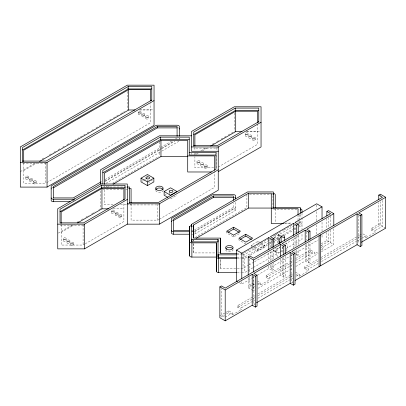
<?xml version="1.0" encoding="UTF-8"?>
<svg xmlns="http://www.w3.org/2000/svg" width="406" height="406" viewBox="0 0 406 406"><rect width="100%" height="100%" fill="white"/><g stroke="black" fill="none" stroke-linecap="round" stroke-linejoin="round"><path stroke-width="0.3" stroke-dasharray="2.03 1.52" d="M268.802 262.18L268.802 252.09M270.411 260.622L270.411 251.796M270.411 247.381L270.411 239.819M257.455 275.035L268.802 268.483L272.015 270.335L272.015 264.032M272.015 260.251L272.015 250.791M272.015 270.335L273.619 269.406L273.619 263.103M273.619 258.693L273.619 249.238M276.075 234.394A2.649 1.528 -60 0 0 274.689 237.287L274.689 243.732L275.76 244.351M277.364 242.935L277.364 238.829A2.649 1.528 -60 0 1 278.521 236.165A2.649 1.528 -60 0 1 280.561 235.455L277.887 233.912M278.435 239.814L278.435 235.125A2.649 1.528 -60 0 0 277.496 233.79M293.416 247.97L293.416 237.886M295.02 246.412L295.02 236.957M295.02 233.176L295.02 225.609M296.624 249.822L296.624 256.125L298.227 255.201L298.227 248.898M296.624 245.412L296.624 235.957M298.227 244.483L298.227 235.028M316.685 234.029L316.685 224.574M316.685 220.793L316.685 211.338M322.034 231.445L322.034 221.361M20.3 171.652L35.662 162.781M42.249 158.979L43.894 158.025M49.38 154.859L51.577 153.59M53.77 152.326L55.967 151.057M58.159 149.789L60.357 148.525M62.549 147.256L64.747 145.987M66.939 144.724L69.137 143.455M71.329 142.186L85.047 134.269M87.244 133.001L89.437 131.732M91.634 130.468L93.827 129.199M96.024 127.931L103.703 123.495M106.448 121.912L111.386 119.059M113.578 117.796L118.522 114.944M120.714 113.675L124.556 111.457M23.705 170.611L36.829 163.034M46.736 182.644L150.641 122.653L150.641 103.5M52.927 187.405L51.836 188.039L51.836 186.801M104.936 179.619L160.142 147.748M160.685 147.429L171.616 141.121M175.443 138.913L177.082 137.964L177.082 139.324M104.936 180.98L161.233 148.474M161.781 148.16L173.804 141.217M104.9 181.492L161.197 148.987M161.745 148.672L174.864 141.1M105.991 183.334L161.197 151.458M161.745 151.144L178.691 141.364A2.269 1.309 0 0 0 179.051 141.09M105.453 187.349L107.088 186.405M112.538 183.258L158.853 156.518M107.6 187.349L109.234 186.405M142.085 181.274L143.156 180.655M143.694 180.345L145.83 179.112M58.297 233.11L72.562 224.873M76.952 222.336L79.15 221.067M81.342 219.803L83.54 218.535M85.732 217.266L89.026 215.368M91.771 213.784L95.06 211.881M98.902 209.663L100.551 208.714L100.551 188.947M194.789 154.305L196.438 153.356M200.828 150.819L206.314 147.652M212.348 144.166L214.546 142.902M216.738 141.633L218.935 140.364M221.128 139.101L226.066 136.249M228.263 134.98L233.201 132.128M61.154 232.384L74.212 224.848M196.534 154.224L198.169 153.28M202.518 150.768L207.958 147.627M218.946 147.155L217.306 148.099L193.769 148.099M165.196 194.616L166.267 193.997M61.154 224.665L61.154 245.051L83.088 245.051L84.722 244.107M85.265 243.793L123.896 221.488L123.896 202.34M160.101 203.985L158.457 204.934L129.57 204.934M170.55 198.94L176.97 195.235M131.082 204.061L131.082 220.123L157.832 220.123L158.919 219.494M159.467 219.179L214.464 187.425L214.464 171.982M173.169 219.915L172.073 220.544L172.073 219.311M191.845 226.584L192.941 225.949M194.565 229.801L233.394 207.385M194.565 231.156L233.394 208.745L233.394 203.33M194.606 231.567A2.269 1.309 0 0 0 195.078 231.359L234.998 208.308A2.269 1.309 0 0 0 235.663 207.385M194.606 234.039A2.269 1.309 0 0 0 195.078 233.831L234.998 210.78A2.269 1.309 0 0 0 235.663 209.856L235.663 201.371M195.058 237.546L246.899 207.618L246.899 194.647M226.756 231.171L226.756 233.024L233.602 236.977L240.448 233.024M251.152 247.107L251.152 245.254L257.998 241.301L260.632 242.824M241.164 253.542L243.057 253.542L251.223 248.827M251.766 248.513L253.4 247.569M253.943 247.254L260.474 243.483M261.017 243.169L268.092 239.083M272.994 236.256L283.332 230.288M283.875 229.974L292.041 225.259M242.727 254.851L243.996 254.851L269.142 240.332M269.691 240.017L270.782 239.388M274.06 237.495L293.741 226.132M294.284 225.817L295.38 225.188M298.659 223.29L300.298 222.346M254.308 247.081L257.998 249.208L264.844 245.254L264.844 247.107L257.998 251.06L252.73 248.02M241.458 257.323L243.996 257.323L268.046 243.438M268.594 243.118L270.782 241.859M271.33 241.545L272.969 240.596M273.512 240.281L280.074 236.495M282.804 234.917L292.645 229.233M293.193 228.918L295.923 227.34M298.659 225.761L300.298 224.817L300.298 220.514M241.6 258.302L244.701 258.302L247.432 256.729M250.162 255.156L271.99 242.549M272.533 242.235L274.172 241.291M274.715 240.976L278.536 238.769M283.992 235.622L293.817 229.948M294.36 229.634L295.999 228.69M298.725 227.111L301.998 225.223M220.331 268.366L220.331 259.099L220.331 268.366L243.057 268.366L248.502 265.225M249.045 264.91L253.943 262.083M254.486 261.768L280.612 246.686M284.966 244.168L298.029 236.627L298.029 234.754M241.6 272.512L244.701 272.512L247.432 270.939M247.975 270.624L252.887 267.787M253.435 267.473L279.627 252.349M280.17 252.035L283.449 250.142M286.174 248.568L301.998 239.433L301.998 232.638M239.114 282.535L241.788 284.078L250.974 278.775M251.512 278.465L254.755 276.593M270.411 265.032L270.411 267.554L290.128 256.171M290.676 255.856L293.416 254.273M296.101 252.725L318.253 239.931M249.812 276.801L249.812 285.007L251.36 284.114M251.877 283.814L254.973 282.028M289.062 266.671L269.873 277.75L269.873 279.602L266.128 277.44L266.128 275.588L289.153 262.291M289.701 261.977L292.99 260.079M295.73 258.495L310.534 249.949L314.28 252.111L314.28 253.963L318.025 251.801M321.176 243.803L326.85 240.53L333.808 244.544L333.808 228.157M248.208 277.699L248.208 287.788L252.359 285.388M252.882 285.088L254.958 283.89M266.128 277.44L289.153 264.144M289.701 263.829L292.99 261.931M295.73 260.347L310.534 251.801L314.28 253.963M321.187 245.65L328.454 241.453L328.454 231.369M254.587 286.575L253.557 287.169L249.812 285.007M257.683 284.784L260.779 282.997L260.779 284.85L257.571 282.997M289.61 266.356L292.899 264.453M295.639 262.875L314.28 252.111M321.232 245.625L323.374 246.858L330.596 242.692L330.596 230.065M260.779 284.85L269.873 279.602M321.232 249.949L323.374 248.716L323.374 246.858M248.208 287.788L253.557 290.874L254.638 290.249M257.881 288.382L280.576 275.278L283.784 277.131L285.388 276.202L285.388 256.034M282.18 257.962L282.18 274.349L289.3 270.239M289.848 269.924L292.584 268.341M295.872 266.443L305.185 261.068L308.393 262.921L309.996 261.997L309.996 241.824M306.789 244.382L306.789 260.144L318.137 253.593M321.379 251.72L333.808 244.544M219.854 315.893L228.679 310.798L232.425 312.96L232.425 314.812L228.679 312.65L225.046 314.751M252.42 301.414L241.519 307.707L241.519 309.56L237.774 307.398L237.774 305.545L254.674 295.791M257.942 293.903L290.102 275.334M290.65 275.019L292.827 273.761M318.208 263.433L308.393 269.102L308.393 270.954L304.647 268.792L304.647 266.935L318.274 259.069M320.999 257.495L359.158 235.465M359.701 235.15L361.34 234.206M382.488 200.442L382.488 226.32L375.266 230.491L375.266 232.344L371.52 230.182L371.52 228.329L380.351 223.229M220.889 317.147L224.523 315.051M237.774 307.398L254.674 297.644M257.942 295.756L290.102 277.186M290.65 276.872L292.827 275.613M304.647 268.792L318.274 260.921M320.999 259.348L359.158 237.322M359.701 237.008L361.34 236.064M371.52 230.182L380.351 225.086L380.351 201.772M225.203 317.132L232.425 312.96M252.968 301.1L254.603 300.156M257.871 298.268L292.756 278.125M296.03 276.237L299.298 274.349L299.298 276.202L296.091 274.349M321.476 261.545L356.361 241.408M356.904 241.093L359.087 239.834M359.63 239.52L361.269 238.576M361.812 238.256L366.171 235.739L366.171 237.596L362.964 235.739M232.425 314.812L241.519 309.56M299.298 276.202L308.393 270.954M366.171 237.596L375.266 232.344M253.826 276.577L253.826 304.312L254.912 303.683M291.807 254.014L291.807 282.383L292.899 281.749M139.74 109.874L153.427 109.874M139.365 109.985L150.641 109.985M246.736 131.493L260.424 131.493M246.361 131.61L257.643 131.61M46.111 163.542L22.569 163.542L22.569 161.69M213.703 167.83L194.9 167.83L194.9 156.711M102.819 187.019L126.459 187.019M127.971 188.617L129.215 188.617M102.819 189.49L123.348 189.49M125.835 189.49L129.57 189.49M271.741 193.408L272.979 193.408L272.979 207.618L271.741 207.618M249.457 194.393L272.36 194.393M113.041 204.675L104.332 204.675L104.332 189.232M120.506 204.675L126.104 204.675M126.728 204.675L131.082 204.675M113.238 208.826L123.896 208.826M273.548 209.836L298.486 209.836M285.296 223.061L292.198 223.061M297.847 223.061L299.729 223.061A2.269 1.309 0 0 1 301.998 224.371M284.342 223.503L291.183 223.503M83.56 225.32L60.017 225.32L60.017 223.467M191.617 230.43L193.474 230.43M191.617 231.74L192.855 231.74M191.617 231.79L192.855 231.79M191.617 234.211L192.855 234.211M193.576 243.544L193.581 252.923L215.967 252.923M218.453 252.923L220.316 252.923M236.744 253.542L240.535 253.542M237.023 254.851L242.093 254.851M237.023 257.323L240.829 257.323M237.251 258.302L240.976 258.302M237.251 272.512L240.976 272.512M280.17 235.333L281.429 235.48M385.7 228.172L378.747 224.158L378.747 202.695M371.52 228.329L375.266 230.491M362.964 233.886L366.171 235.739M321.232 247.477L323.374 248.716M278.435 235.125L281.109 236.668M274.689 237.287L277.364 238.829L279.11 240.925M296.091 253.963L298.227 255.201M306.789 260.144L309.996 261.997M304.647 266.935L308.393 269.102M261.159 243.123L264.844 245.254M273.913 250.984L276.587 252.527M150.646 180.036L152.788 181.274M259.576 244.067L264.844 247.107M251.152 245.254L253.786 246.777M295.553 272.187L299.298 274.349M245.797 244.021L238.951 240.063L238.951 238.829M270.411 267.554L273.619 269.406M282.18 274.349L285.388 276.202M291.807 282.383L292.878 282.997M266.128 275.588L269.873 277.75M257.571 281.145L260.779 282.997M253.826 304.312L254.892 304.931M237.774 305.545L241.519 307.707M224.132 316.513L221.458 314.97L221.458 288.458M275.618 251.147L276.496 254.435M193.571 239.794L193.571 241.047M380.351 194.195L380.351 197.352M358.681 215.403L358.681 243.773M330.596 216.18L330.596 226.279M328.454 217.499L328.454 227.588M326.85 218.438L326.85 228.537M326.85 232.323L326.85 240.53M322.034 235.226L322.034 237.749M316.685 205.035L316.685 208.816M310.534 249.949L310.534 251.801M308.393 243.382L308.393 262.921M306.789 231.775L306.789 239.971M305.185 244.681L305.185 261.068M301.998 213.251L301.998 217.068M301.998 217.692L301.998 229.547M300.298 214.409L300.298 218.098M299.729 214.414L299.729 219.971M299.729 220.59L299.729 223.061M298.029 214.926L298.029 219.925M298.029 220.412L298.029 223.503M295.02 250.827L295.02 253.349M283.784 257.587L283.784 277.131M282.18 246.615L282.18 253.547M280.576 258.886L280.576 275.278M275.253 208.928L275.253 223.061M268.802 265.96L268.802 268.483M257.998 241.301L257.998 242.534M257.998 249.208L257.998 251.06M257.643 123.886L257.643 144.272L216.84 167.83L216.84 151.149M255.552 137.756L255.552 140.06A1.512 0.873 0 0 1 253.024 140.451A1.512 0.873 0 0 1 253.699 138.989A1.512 0.873 0 0 1 255.552 140.06M253.557 275.806L253.557 290.874M252.628 137.756L252.628 140.06M251.806 135.594L251.806 137.898A1.512 0.873 0 0 1 249.279 138.289A1.512 0.873 0 0 1 249.954 136.827A1.512 0.873 0 0 1 251.806 137.898M249.812 259.13L249.812 272.38M248.883 135.594L248.883 137.898M248.066 133.432L248.066 135.736A1.512 0.873 0 0 1 245.534 136.127A1.512 0.873 0 0 1 246.209 134.665A1.512 0.873 0 0 1 248.066 135.736M245.143 133.432L245.143 135.736M244.701 258.302L244.701 272.512M243.996 254.851L243.996 257.323M243.057 253.542L243.057 268.366M241.788 281.556L241.788 284.078M234.998 208.308L234.998 210.78M234.298 113.122L234.298 131.493M233.602 235.125L233.602 236.977M228.679 310.798L228.679 312.65M216.84 147.444L216.84 150.535M207.405 165.557L207.405 167.861A1.512 0.873 0 0 1 204.873 168.251A1.512 0.873 0 0 1 205.553 166.79A1.512 0.873 0 0 1 207.405 167.861M204.482 165.557L204.482 167.861M203.66 163.395L203.66 165.699A1.512 0.873 0 0 1 201.127 166.09A1.512 0.873 0 0 1 201.807 164.628A1.512 0.873 0 0 1 203.66 165.699M200.737 163.395L200.737 165.699M199.914 161.233L199.914 163.537A1.512 0.873 0 0 1 197.382 163.928A1.512 0.873 0 0 1 198.062 162.466A1.512 0.873 0 0 1 199.914 163.537M196.991 161.233L196.991 163.537M195.078 231.359L195.078 233.831M194.9 147.444L194.9 150.844M194.9 153.006L194.9 154.549M193.581 239.951L193.581 241.184M193.581 243.656L193.581 252.923M191.5 153.118L191.5 154.351M179.356 139.233L179.356 137.964A2.269 1.309 0 0 1 178.691 138.893M169.19 192.576L169.19 194.433M159.396 141.998L159.396 156.203M157.832 204.061L157.832 220.123M148.555 116.136L148.555 118.44A1.512 0.873 0 0 1 146.023 118.831A1.512 0.873 0 0 1 146.703 117.37A1.512 0.873 0 0 1 148.555 118.44M147.439 175.712L147.439 178.183M145.632 116.136L145.632 118.44M144.81 113.974L144.81 116.278A1.512 0.873 0 0 1 142.278 116.669A1.512 0.873 0 0 1 142.958 115.208A1.512 0.873 0 0 1 144.81 116.278M141.887 113.974L141.887 116.278M141.065 111.812L141.065 114.116A1.512 0.873 0 0 1 138.532 114.507A1.512 0.873 0 0 1 139.212 113.046A1.512 0.873 0 0 1 141.065 114.116M138.141 111.812L138.141 114.116M127.296 87.696L127.296 88.965M127.296 91.502L127.296 109.874M121.805 214.977L121.805 217.281A1.512 0.873 0 0 1 119.273 217.672A1.512 0.873 0 0 1 119.953 216.21A1.512 0.873 0 0 1 121.805 217.281M118.882 214.977L118.882 217.281M118.06 212.81L118.06 215.119A1.512 0.873 0 0 1 115.527 215.51A1.512 0.873 0 0 1 116.207 214.048A1.512 0.873 0 0 1 118.06 215.119M115.137 212.81L115.137 215.119M114.314 210.648L114.314 212.957A1.512 0.873 0 0 1 111.782 213.348A1.512 0.873 0 0 1 112.462 211.886A1.512 0.873 0 0 1 114.314 212.957M111.391 210.648L111.391 212.957M104.332 186.146L104.332 187.379M83.088 224.665L83.088 245.051M73.653 242.773L73.653 245.077A1.512 0.873 0 0 1 71.126 245.473A1.512 0.873 0 0 1 71.801 244.011A1.512 0.873 0 0 1 73.653 245.077M70.73 242.773L70.73 245.077M69.913 240.611L69.913 242.915A1.512 0.873 0 0 1 67.381 243.311A1.512 0.873 0 0 1 68.056 241.849A1.512 0.873 0 0 1 69.913 242.915M66.99 240.611L66.99 242.915M66.168 238.449L66.168 240.753A1.512 0.873 0 0 1 63.635 241.149A1.512 0.873 0 0 1 64.31 239.687A1.512 0.873 0 0 1 66.168 240.753M63.245 238.449L63.245 240.753M45.639 162.887L45.639 183.273L23.705 183.273L23.705 162.887M36.205 181L36.205 183.304A1.512 0.873 0 0 1 33.673 183.695A1.512 0.873 0 0 1 34.353 182.233A1.512 0.873 0 0 1 36.205 183.304M33.282 181L33.282 183.304M32.46 178.838L32.46 181.142A1.512 0.873 0 0 1 29.932 181.533A1.512 0.873 0 0 1 30.607 180.071A1.512 0.873 0 0 1 32.46 181.142M29.537 178.838L29.537 181.142M28.714 176.676L28.714 178.98A1.512 0.873 0 0 1 26.187 179.371A1.512 0.873 0 0 1 26.862 177.909A1.512 0.873 0 0 1 28.714 178.98M25.791 176.676L25.791 178.98M279.627 247.107A5.298 3.06 -60 0 1 273.319 250.431M285.875 242.763A7.932 4.578 -60 0 1 286.128 251.466M277.948 256.496A7.932 4.578 -60 0 1 278.496 246.462M282.855 246.97A5.298 3.06 -60 0 1 281.109 250.603M279.237 252.268A5.298 3.06 -60 0 1 275.994 247.65M177.671 127.743A2.269 1.309 0 0 1 178.691 128.078M149.652 181.583A1.893 1.091 0 0 1 148.703 182.527M146.815 180.634A1.893 1.091 0 0 1 148.246 180.528M163.182 190.181A3.781 2.182 0 0 1 159.396 192.368A3.781 2.182 0 0 1 155.615 190.181M233.145 249.553A3.781 2.182 0 0 1 229.36 251.74A3.781 2.182 0 0 1 225.579 249.553M233.978 197.159A2.269 1.309 0 0 1 234.998 197.499M197.382 162.075A1.512 0.873 0 0 0 199.914 161.684A1.512 0.873 0 0 0 198.062 160.614A1.512 0.873 0 0 0 197.382 162.075M204.873 166.399A1.512 0.873 0 0 0 207.405 166.008A1.512 0.873 0 0 0 205.553 164.937A1.512 0.873 0 0 0 204.873 166.399M245.534 134.274A1.512 0.873 0 0 0 248.066 133.884A1.512 0.873 0 0 0 246.209 132.813A1.512 0.873 0 0 0 245.534 134.274M201.127 164.237A1.512 0.873 0 0 0 203.66 163.846A1.512 0.873 0 0 0 201.807 162.776A1.512 0.873 0 0 0 201.127 164.237M249.279 136.436A1.512 0.873 0 0 0 251.806 136.046A1.512 0.873 0 0 0 249.954 134.975A1.512 0.873 0 0 0 249.279 136.436M253.024 138.598A1.512 0.873 0 0 0 255.552 138.207A1.512 0.873 0 0 0 253.699 137.137A1.512 0.873 0 0 0 253.024 138.598M111.782 211.496A1.512 0.873 0 0 0 114.314 211.105A1.512 0.873 0 0 0 112.462 210.034A1.512 0.873 0 0 0 111.782 211.496M63.635 239.291A1.512 0.873 0 0 0 66.168 238.901A1.512 0.873 0 0 0 64.31 237.83A1.512 0.873 0 0 0 63.635 239.291M71.126 243.615A1.512 0.873 0 0 0 73.653 243.224A1.512 0.873 0 0 0 71.801 242.154A1.512 0.873 0 0 0 71.126 243.615M67.381 241.453A1.512 0.873 0 0 0 69.913 241.062A1.512 0.873 0 0 0 68.056 239.992A1.512 0.873 0 0 0 67.381 241.453M115.527 213.657A1.512 0.873 0 0 0 118.06 213.267A1.512 0.873 0 0 0 116.207 212.196A1.512 0.873 0 0 0 115.527 213.657M119.273 215.819A1.512 0.873 0 0 0 121.805 215.429A1.512 0.873 0 0 0 119.953 214.358A1.512 0.873 0 0 0 119.273 215.819M142.278 114.817A1.512 0.873 0 0 0 144.81 114.426A1.512 0.873 0 0 0 142.958 113.355A1.512 0.873 0 0 0 142.278 114.817M138.532 112.655A1.512 0.873 0 0 0 141.065 112.264A1.512 0.873 0 0 0 139.212 111.193A1.512 0.873 0 0 0 138.532 112.655M146.023 116.979A1.512 0.873 0 0 0 148.555 116.588A1.512 0.873 0 0 0 146.703 115.517A1.512 0.873 0 0 0 146.023 116.979M33.673 181.842A1.512 0.873 0 0 0 36.205 181.452A1.512 0.873 0 0 0 34.353 180.381A1.512 0.873 0 0 0 33.673 181.842M29.932 179.68A1.512 0.873 0 0 0 32.46 179.29A1.512 0.873 0 0 0 30.607 178.219A1.512 0.873 0 0 0 29.932 179.68M26.187 177.518A1.512 0.873 0 0 0 28.714 177.128A1.512 0.873 0 0 0 26.862 176.057A1.512 0.873 0 0 0 26.187 177.518"/><path stroke-width="0.61" d="M322.034 218.839L322.034 206.862L316.685 203.771L236.439 250.101L236.439 280.993L237.505 281.607M241.788 278.404L241.788 253.192L268.802 237.596L272.015 239.449L273.619 238.52L273.619 247.345M268.802 249.568L268.802 237.596M272.015 247.64L272.015 239.449M281.109 242.529L281.109 236.668L284.718 237.688L284.718 240.636M293.416 235.363L293.416 223.386L296.624 225.239L298.227 224.31L298.227 232.506M296.624 233.435L296.624 225.239M151.778 100.683L151.778 86.473L128.24 86.473L22.569 147.48L22.569 161.69M22.569 149.951L128.24 88.944L151.778 88.944M150.641 100.998L150.641 89.599L128.707 89.599L23.705 150.225L23.705 161.624M39.565 161.456L128.707 109.985L134.975 109.985M151.778 100.064L46.111 161.07L22.569 161.07M20.3 162.385L47.05 162.385L154.047 100.607M47.05 187.095L154.047 125.317L154.047 85.164L127.296 85.164L20.3 146.936L20.3 187.095L47.05 187.095L47.05 162.385M177.082 136.315L177.082 126.535L157.289 126.535L53.44 186.491L53.44 198.077M53.44 187.851L157.289 127.895L177.082 127.895M215.977 155.046L189.226 155.046L189.226 137.132L160.34 137.132L102.819 170.337L102.819 183.928M102.819 172.809L160.34 139.603L189.226 139.603M211.353 171.982L187.714 171.982L187.714 140.476L160.964 140.476L104.332 173.169L104.332 184.294M101.109 181.827L73.232 197.92L53.44 197.92M101.074 183.7L57.748 208.714L57.748 248.868L84.499 248.868L127.296 224.158L159.396 224.158L218.245 190.181L218.245 146.936L261.048 122.231M101.49 185.314L60.017 209.257L60.017 222.848L83.56 222.848L125.028 198.904L125.028 185.314L101.49 185.314L101.49 187.785L60.017 211.729M258.779 122.302L258.779 108.097L235.236 108.097L193.769 132.036L193.769 146.246M193.769 134.508L235.236 110.569L258.779 110.569M123.896 200.178L123.896 188.44L101.957 188.44L61.154 211.998L61.154 223.396M257.643 122.617L257.643 111.224L235.708 111.224L194.9 134.782L194.9 146.18M113.046 184.202L160.964 156.538L187.714 156.538M141.019 178.183L147.439 174.478L153.859 178.183L153.859 181.893L147.439 185.598L141.019 181.893L141.019 178.183L147.439 181.893L153.859 178.183M77.475 222.96L101.957 208.826L108.854 208.826M210.678 146.058L235.708 131.61L241.976 131.61M258.779 121.688L217.306 145.627L193.769 145.627M57.748 224.158L84.499 224.158L127.296 199.447M164.131 191.525L170.55 187.821L176.97 191.525L170.55 195.235L164.131 191.525L164.131 195.235L167.876 197.397M127.296 203.771L159.396 203.771L218.245 169.794M218.245 171.652L261.048 146.942L261.048 106.783L234.298 106.783L191.5 131.493L191.5 151.265L218.245 151.265M233.394 200.32L233.394 195.956L213.597 195.956L173.677 219.001L173.677 230.588M173.677 220.362L213.597 197.316L233.394 197.316M191.302 226.898L191.302 224.427L247.599 191.921L272.979 191.921A0.568 0.33 0 0 1 273.548 192.251L273.548 207.948M189.597 240.697L189.597 226.492L191.236 225.543M193.571 237.941L193.571 224.97L248.543 193.231L271.279 193.231L271.279 223.503L283.723 223.503M196.291 238.226L248.543 208.06L271.279 208.06M233.602 227.218L226.756 231.171L233.602 235.125L240.448 231.171L233.602 227.218L233.602 229.07L239.398 232.415M227.807 232.415L233.602 229.07M245.797 234.257L238.951 238.21L245.797 242.164L252.649 238.21L245.797 234.257L245.797 236.109L240.007 239.459M293.416 223.386L270.411 236.668L273.619 238.52M322.034 206.862L295.02 222.458L298.227 224.31M248.208 275.177L248.208 256.896L249.812 255.973L253.557 258.135L330.596 213.657L326.85 211.496L326.85 215.911M326.85 211.496L328.454 210.567L333.808 213.657L333.808 225.635M248.208 256.896L253.557 259.987L280.576 244.387L283.784 246.244L285.388 245.315L285.388 253.511M309.996 239.301L309.996 231.105L308.393 232.034L305.185 230.182L282.18 243.463L285.388 245.315M333.808 213.657L306.789 229.253L309.996 231.105M256.541 302.744L290.204 283.307L293.416 285.159L295.02 284.236L295.02 253.344L293.416 254.273L290.204 252.42L253.826 273.426L257.034 275.278L257.034 306.165L255.43 307.093L252.217 305.236L225.203 320.836L219.854 317.746L219.854 286.859L221.458 285.931L225.203 288.093L382.488 197.286L378.747 195.124L378.747 199.544M378.747 195.124L380.351 194.195L385.7 197.286L385.7 228.172L361.386 242.209M219.854 286.859L225.203 289.95L252.217 274.349L255.43 276.202L257.034 275.278M295.081 280.49L357.077 244.696L360.289 246.554L361.893 245.625L361.893 214.738L360.289 215.662L357.077 213.81L291.807 251.492L295.02 253.344M385.7 197.286L358.681 212.886L361.893 214.738M191.5 135.817L159.396 135.817L100.551 169.794L100.551 184.004L127.296 184.004L127.296 224.158M191.5 146.936L218.245 146.936M189.226 152.575L215.977 152.575L215.977 169.251L158.457 202.462L129.57 202.462M187.714 155.919L214.464 155.919L214.464 170.129M127.078 187.019L129.57 187.019L129.57 203.081M101.49 187.785L125.028 187.785M129.215 188.617L131.082 188.617L131.082 202.822M51.171 197.92A2.269 1.309 0 0 0 53.44 199.234L73.232 199.234A2.269 1.309 0 0 0 74.836 198.849M179.356 136.223L179.356 126.535A2.269 1.309 0 0 0 177.082 125.226L157.289 125.226A2.269 1.309 0 0 0 155.686 125.611L51.836 185.567A2.269 1.309 0 0 0 51.171 186.491L51.171 200.391A2.269 1.309 0 0 0 53.44 201.701L70.142 201.701M273.548 207.364L299.729 207.364A0.568 0.33 0 0 1 300.298 207.694L300.298 213.216M271.279 208.674L298.029 208.674L298.029 214.926M173.677 230.43L189.759 230.43M171.408 230.43A2.269 1.309 0 0 0 173.677 231.74L189.759 231.74M235.663 198.965L235.663 195.956A2.269 1.309 0 0 0 233.394 194.647L213.597 194.647A2.269 1.309 0 0 0 211.993 195.027L172.073 218.078A2.269 1.309 0 0 0 171.408 219.001L171.408 232.902A2.269 1.309 0 0 0 173.677 234.211L189.759 234.211M236.744 253.542L220.331 253.542L220.316 238.094L193.581 238.094L193.571 224.97M218.047 239.408L218.047 241.88L191.881 241.88A0.568 0.33 0 0 1 191.312 241.55L191.312 239.078A0.568 0.33 0 0 0 191.881 239.408L218.047 239.408L218.063 256.993A0.568 0.33 0 0 0 218.631 257.323L236.388 257.323M216.347 257.069L191.881 257.069A2.269 1.309 0 0 1 189.612 255.76L189.612 241.55A2.269 1.309 0 0 0 191.881 242.859L216.347 242.859L216.362 271.203A2.269 1.309 0 0 0 218.631 272.512L236.632 272.512M218.063 256.993L218.063 254.521A0.568 0.33 0 0 0 218.631 254.851L236.388 254.851M216.362 256.993A2.269 1.309 0 0 0 218.631 258.302L236.632 258.302M278.968 241.88L280.576 242.808M245.797 236.109L251.593 239.459M236.439 250.101L241.788 253.192M191.302 224.427L191.312 241.55M189.597 226.492L189.612 255.76M360.289 215.662L360.289 246.554M357.077 213.81L357.077 244.696M320.699 234.815L320.699 265.702M319.096 235.739L319.096 266.63M308.393 232.034L308.393 240.23M305.185 230.182L305.185 242.159M301.998 212.673L301.998 210.166A2.269 1.309 0 0 0 300.318 208.897M293.416 254.273L293.416 285.159M290.204 252.42L290.204 283.307M283.784 246.244L283.784 255.069M280.576 244.387L280.576 256.364M279.11 243.874L279.11 240.925A3.964 2.289 -60 0 1 281.911 236.069A3.964 2.289 -60 0 1 284.718 237.688M275.253 207.694L275.253 194.718A2.269 1.309 0 0 0 273.568 193.454M255.43 276.202L255.43 307.093M253.557 259.987L253.557 271.964M252.217 274.349L252.217 305.236M248.543 193.231L248.543 208.06M235.708 111.224L235.708 131.61M235.236 108.097L235.236 110.569M225.203 289.95L225.203 320.836M220.316 238.094L220.316 252.923M218.631 254.851L218.631 257.323M218.631 258.302L218.631 272.512M216.347 242.859L216.362 271.203M213.597 195.956L213.597 197.316M191.881 239.408L191.881 241.88M191.881 242.859L191.881 257.069M173.677 231.74L173.677 234.211M160.964 140.476L160.964 156.538M160.34 137.132L160.34 139.603M159.396 203.771L159.396 224.158M157.289 126.535L157.289 127.895M147.439 181.893L147.439 185.598M128.707 89.599L128.707 109.985M128.24 86.473L128.24 88.944M101.957 188.44L101.957 208.826M84.499 224.158L84.499 248.868M73.232 199.234L73.232 200.468M53.44 199.234L53.44 201.701M279.211 241.809A5.298 3.06 -60 0 1 280.181 243.189M51.171 188.963A2.269 1.309 0 0 1 51.247 188.623M179.274 128.666A2.269 1.309 0 0 1 179.356 129.006M155.742 189.617A3.781 2.182 0 0 1 159.396 187.998A3.781 2.182 0 0 1 163.055 189.617M226.086 248.462A3.781 2.182 0 0 1 232.638 248.462M273.471 194.555A0.568 0.33 0 0 1 273.548 194.718M300.222 209.998A0.568 0.33 0 0 1 300.298 210.166M171.408 221.473A2.269 1.309 0 0 1 171.484 221.133M235.358 197.773A2.269 1.309 0 0 1 235.663 198.427M146.419 178.645A1.893 1.091 0 0 0 149.586 178.158A1.893 1.091 0 0 0 147.266 176.818A1.893 1.091 0 0 0 146.419 178.645M169.749 192.114A1.893 1.091 0 0 0 172.91 191.627A1.893 1.091 0 0 0 170.596 190.287A1.893 1.091 0 0 0 169.749 192.114M156.721 189.871A3.781 2.182 0 0 0 163.055 188.891A3.781 2.182 0 0 0 158.421 186.217A3.781 2.182 0 0 0 156.721 189.871M226.685 249.248A3.781 2.182 0 0 0 233.014 248.269A3.781 2.182 0 0 0 228.38 245.594A3.781 2.182 0 0 0 226.685 249.248"/></g></svg>
